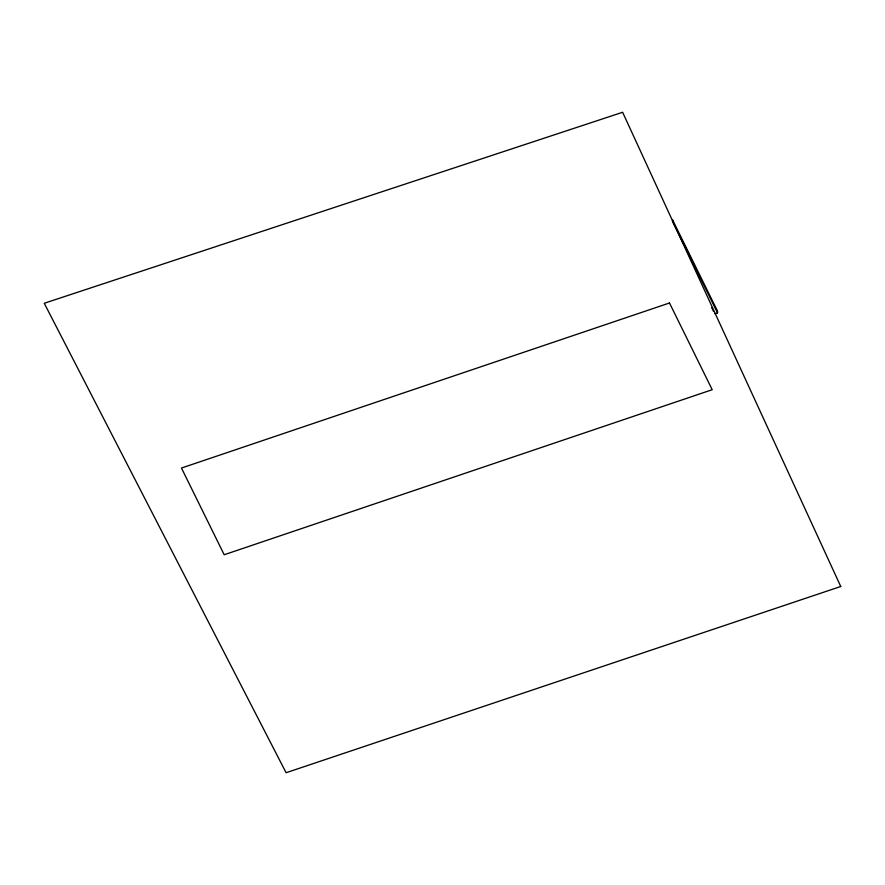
<?xml version="1.0" encoding="UTF-8"?>
<svg xmlns="http://www.w3.org/2000/svg" width="885" height="885" viewBox="0 0 885 885"><rect width="100%" height="100%" fill="white"/><g stroke="black" fill="none" stroke-linecap="round" stroke-linejoin="round"><path stroke-width="1.33" d="M717.536 312.892L717.569 311.221L672.534 219.801L672.511 221.482L717.536 312.892L714.925 313.777M711.739 307.781L713.575 311.498M669.491 302.991L181.469 468.043L224.182 554.751L712.204 389.71L669.491 302.991M840.75 586.489L286.098 772.727L44.25 303.267L622.631 112.273L840.75 586.489"/></g></svg>
